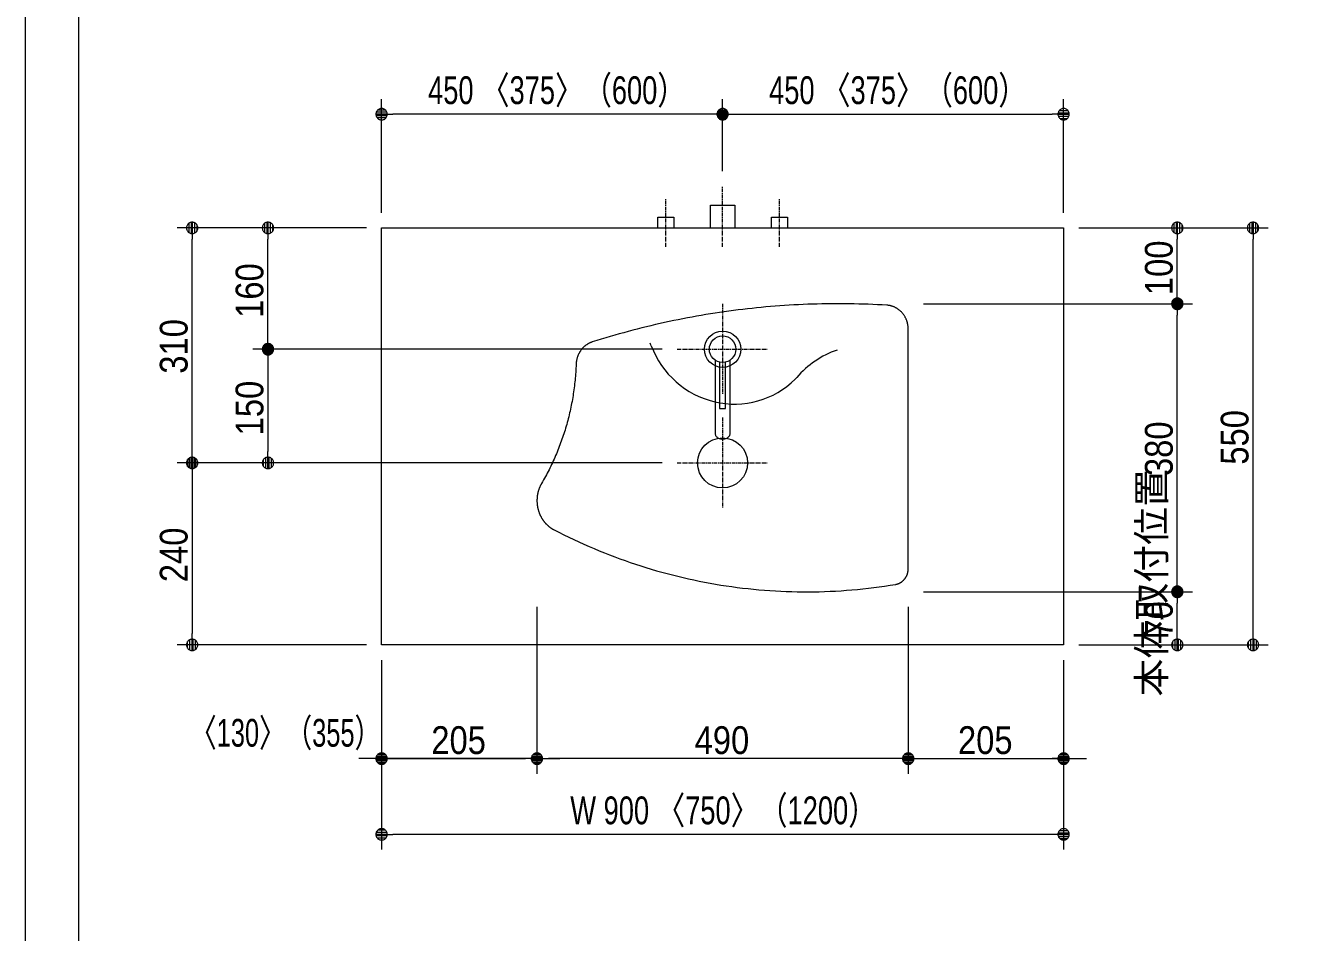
# Model space of a CAD drawing. Units: millimetres, scale not verified. Extents: x -6062 to 6062, y -3045 to 3045.
# Drawn here: x -5788 to -4108, y -799 to 397 of the extents above; entities that cross this region are included whole.
import ezdxf
from ezdxf.enums import TextEntityAlignment as Align

# ---------------------------------------------------------------- set-up
doc = ezdxf.new("R2010")
doc.units = ezdxf.units.MM
doc.header["$LTSCALE"] = 20
doc.linetypes.add('CHAIN1', pattern=[8, 5, -1, 1, -1])
for name, color, linetype, lineweight in [('0-0_1図面枠', 7, 'Continuous', 9), ('0-1_5ボウル・キャビネット', 7, 'Continuous', 9), ('0-2_2寸法-1', 7, 'Continuous', 9), ('0-3_0', 7, 'Continuous', 9), ('0-4_2寸法-2', 7, 'Continuous', 9), ('0-7_4給排水', 7, 'Continuous', 9)]:
    doc.layers.add(name, color=color, linetype=linetype, lineweight=lineweight)
doc.styles.add('ＭＳ Ｐゴシック', font='')
doc.styles.get('ＭＳ Ｐゴシック').set_extended_font_data('MS PGothic')

# ---------------------------------------------------------------- blocks, each defined once
blk = doc.blocks.new('グループ-2')
at = {"layer": '0-0_1図面枠'}
blk.add_lwpolyline([(-80000, 55400), (80000, 55400), (80000, -55400), (-80000, -55400)], close=True, dxfattribs=at)
blk = doc.blocks.new('図面枠')
at = {"layer": '0-0_1図面枠'}
blk.add_blockref('グループ-2', (0, 0), dxfattribs=at)
blk = doc.blocks.new('_Dot')
at = {"layer": '0-3_0'}
for p, q in [((-10, 0), (-20, 0)), ((9.78, 2), (-9.78, 2)), ((7.99, 6), (-7.99, 6)), ((9.16, -3.98), (-9.16, -3.98)), ((6, -7.98), (-6, -7.98))]:
    blk.add_line(p, q, dxfattribs=at)
for points in [[(10, 0), (9.92, 1.25), (9.69, 2.49), (9.3, 3.68), (8.76, 4.82), (8.09, 5.88), (7.29, 6.85), (6.37, 7.71), (5.36, 8.44), (4.26, 9.05), (3.09, 9.51), (1.87, 9.82), (0.63, 9.98), (-0.63, 9.98), (-1.87, 9.82), (-3.09, 9.51), (-4.26, 9.05), (-5.36, 8.44), (-6.37, 7.71), (-7.29, 6.85), (-8.09, 5.88), (-8.76, 4.82), (-9.3, 3.68), (-9.69, 2.49), (-9.92, 1.25), (-10, 0), (0, 0)], [(-10, 0), (-9.92, -1.25), (-9.69, -2.49), (-9.3, -3.68), (-8.76, -4.82), (-8.09, -5.88), (-7.29, -6.85), (-6.37, -7.71), (-5.36, -8.44), (-4.26, -9.05), (-3.09, -9.51), (-1.87, -9.82), (-0.63, -9.98), (0.63, -9.98), (1.87, -9.82), (3.09, -9.51), (4.26, -9.05), (5.36, -8.44), (6.37, -7.71), (7.29, -6.85), (8.09, -5.88), (8.76, -4.82), (9.3, -3.68), (9.69, -2.49), (9.92, -1.25), (10, 0), (0, 0)]]:
    blk.add_lwpolyline(points, close=True, dxfattribs=at)
blk = doc.blocks.new('グループ-6')
at = {"layer": '0-7_4給排水', "linetype": 'CHAIN1'}
blk.add_line((-61600, 2100), (-61600, 3700), dxfattribs=at)
at = {"layer": '0-7_4給排水'}
blk.add_lwpolyline([(-61920, 2600), (-61920, 3200), (-61280, 3200), (-61280, 2600)], dxfattribs=at)
blk = doc.blocks.new('グループ-12')
at = {"layer": '0-1_5ボウル・キャビネット'}
blk.add_line((-63484.6, -510.5), (-63510.9, -440.8), dxfattribs=at)
at = {"layer": '0-1_5ボウル・キャビネット', "linetype": 'CHAIN1'}
for p, q in [((-61600, -2400), (-61600, -4800)), ((-62800, -3600), (-60400, -3600))]:
    blk.add_line(p, q, dxfattribs=at)
at = {"layer": '0-1_5ボウル・キャビネット'}
for points in [[(-59352.8, 584.9), (-59475.6, 579.9), (-59598.4, 574.2), (-59721.2, 567.8), (-59843.9, 560.7), (-59966.6, 552.9), (-60089.3, 544.4), (-60211.9, 535.1), (-60334.4, 525.2), (-60456.9, 514.6), (-60579.4, 503.2), (-60701.8, 491.1), (-60824.1, 478.4), (-60946.4, 464.9), (-61068.6, 450.7), (-61190.8, 435.9), (-61312.8, 420.3), (-61434.8, 404), (-61556.7, 387), (-61678.5, 369.3), (-61800.2, 350.9), (-61921.8, 331.8), (-62043.3, 312), (-62164.8, 291.5), (-62286.1, 270.3), (-62407.3, 248.4), (-62528.4, 225.9), (-62649.4, 202.6), (-62770.2, 178.6), (-62891, 153.9), (-63011.6, 128.5), (-63132.1, 102.4), (-63252.4, 75.7), (-63372.7, 48.2), (-63492.7, 20), (-63612.7, -8.8), (-63732.5, -38.3), (-63852.1, -68.6), (-63971.6, -99.5), (-64090.9, -131.1)], [(-56971.7, 458.6), (-56983.6, 466.7), (-56995.7, 474.5), (-57008, 482), (-57020.5, 489.2), (-57033.1, 496.1), (-57045.8, 502.7), (-57058.7, 508.9), (-57071.8, 514.8), (-57084.9, 520.4), (-57098.2, 525.6), (-57111.6, 530.5), (-57125.1, 535), (-57138.7, 539.2), (-57152.3, 543.1), (-57166.1, 546.6), (-57179.9, 549.8), (-57193.8, 552.6), (-57207.8, 555), (-57221.8, 557.1), (-57235.8, 558.9), (-57249.9, 560.3), (-57264, 561.3), (-57386.8, 568.4), (-57509.5, 574.7), (-57632.3, 580.4), (-57755.2, 585.3), (-57878, 589.5), (-58000.9, 593), (-58123.8, 595.8), (-58246.7, 597.9), (-58369.6, 599.3), (-58492.5, 600), (-58615.4, 600), (-58738.3, 599.2), (-58861.2, 597.8), (-58984.1, 595.6), (-59107, 592.8), (-59229.9, 589.2), (-59352.8, 584.9)], [(-56701.5, -33.2), (-56702.7, -18.1), (-56704.2, -3), (-56706, 12.1), (-56708.2, 27), (-56710.7, 42), (-56713.5, 56.8), (-56716.7, 71.6), (-56720.1, 86.3), (-56723.9, 100.9), (-56728.1, 115.4), (-56732.5, 129.8), (-56737.3, 144.1), (-56742.3, 158.3), (-56747.7, 172.3), (-56753.4, 186.2), (-56759.4, 199.9), (-56765.7, 213.5), (-56772.3, 226.9), (-56779.2, 240.2), (-56786.4, 253.3), (-56793.8, 266.1), (-56801.6, 278.8), (-56809.6, 291.3), (-56817.9, 303.6), (-56826.5, 315.7), (-56835.3, 327.5), (-56844.4, 339.1), (-56853.7, 350.5), (-56863.3, 361.7), (-56873.2, 372.6), (-56883.2, 383.2), (-56893.5, 393.6), (-56904.1, 403.7), (-56914.8, 413.6), (-56925.8, 423.2), (-56937, 432.5), (-56948.3, 441.5), (-56959.9, 450.2), (-56971.7, 458.6)], [(-64803.4, -335.2), (-64921.6, -371.6), (-65039.5, -408.6), (-65050.6, -412.3), (-65061.6, -416.2), (-65072.6, -420.3), (-65083.5, -424.6), (-65094.3, -429.2), (-65105, -433.9), (-65115.6, -439), (-65126.1, -444.2), (-65136.6, -449.6), (-65146.9, -455.3), (-65157.1, -461.2), (-65167.3, -467.3), (-65177.3, -473.6), (-65187.2, -480.1), (-65196.9, -486.8), (-65206.6, -493.7), (-65216.1, -500.8), (-65225.5, -508.1), (-65234.8, -515.6), (-65243.9, -523.3), (-65252.9, -531.2), (-65261.7, -539.3), (-65270.4, -547.5), (-65278.9, -555.9), (-65287.3, -564.5), (-65295.5, -573.3), (-65303.6, -582.3), (-65311.5, -591.4), (-65319.2, -600.7), (-65326.8, -610.1), (-65334.2, -619.7), (-65341.4, -629.5), (-65348.5, -639.3), (-65355.3, -649.4), (-65362, -659.6), (-65368.5, -669.9), (-65374.8, -680.3)], [(-64090.9, -131.1), (-64210.1, -163.4), (-64329.1, -196.4), (-64447.9, -230), (-64566.6, -264.4), (-64685.1, -299.4), (-64803.4, -335.2)], [(-56813.7, -6681.8), (-56807.6, -6674.9), (-56801.6, -6668), (-56795.8, -6660.8), (-56790.2, -6653.6), (-56784.6, -6646.2), (-56779.3, -6638.7), (-56774.1, -6631.1), (-56769, -6623.3), (-56764.2, -6615.4), (-56759.4, -6607.4), (-56754.9, -6599.3), (-56750.5, -6591.1), (-56746.3, -6582.8), (-56742.3, -6574.4), (-56738.4, -6565.9), (-56734.7, -6557.3), (-56731.2, -6548.6), (-56727.9, -6539.9), (-56724.7, -6531), (-56721.8, -6522.1), (-56719, -6513.2), (-56716.4, -6504.1), (-56714, -6495), (-56711.7, -6485.9), (-56709.7, -6476.7), (-56707.9, -6467.4), (-56706.2, -6458.1), (-56704.8, -6448.8), (-56703.5, -6439.4), (-56702.4, -6430.1), (-56701.6, -6420.6), (-56700.9, -6411.2), (-56700.4, -6401.8), (-56700.1, -6392.3), (-56700, -6382.9), (-56700, -78.7), (-56700.2, -63.5), (-56700.7, -48.3), (-56701.5, -33.2)], [(-65374.8, -680.3), (-65380.9, -690.9), (-65386.8, -701.6), (-65392.5, -712.4), (-65398.1, -723.4), (-65403.4, -734.4), (-65408.5, -745.6), (-65413.5, -756.9), (-65418.2, -768.3), (-65422.7, -779.7), (-65427, -791.3), (-65431.1, -802.9), (-65435, -814.7), (-65438.6, -826.5), (-65442.1, -838.3), (-65445.3, -850.3), (-65448.4, -862.3), (-65451.2, -874.4), (-65453.8, -886.5), (-65456.1, -898.7), (-65458.3, -911), (-65460.2, -923.2), (-65461.9, -935.5), (-65463.4, -947.9), (-65464.6, -960.3), (-65465.6, -972.7), (-65466.4, -985.1), (-65467, -997.5), (-65469.2, -1049.4), (-65471.7, -1101.3), (-65474.6, -1153.2), (-65478, -1205.1), (-65481.7, -1256.9), (-65485.8, -1308.7), (-65490.3, -1360.5), (-65495.2, -1412.2), (-65500.5, -1463.8), (-65506.2, -1515.5), (-65512.3, -1567), (-65518.8, -1618.5)], [(-59642.2, -1343.2), (-59656.3, -1359.5), (-59683.7, -1386.9)], [(-65518.8, -1618.5), (-65525.6, -1670), (-65532.9, -1721.4), (-65540.6, -1772.7), (-65548.6, -1824), (-65557, -1875.2), (-65565.8, -1926.3), (-65575.1, -1977.3), (-65584.7, -2028.3), (-65594.6, -2079.1), (-65605, -2129.9), (-65615.8, -2180.6), (-65626.9, -2231.2), (-65638.4, -2281.7), (-65650.3, -2332.1), (-65662.6, -2382.3), (-65675.3, -2432.5), (-65688.4, -2482.6), (-65701.8, -2532.5), (-65715.6, -2582.3), (-65729.8, -2632), (-65744.4, -2681.6), (-65759.3, -2731.1), (-65774.7, -2780.4), (-65790.4, -2829.6), (-65806.4, -2878.6), (-65822.9, -2927.5), (-65839.7, -2976.2), (-65856.9, -3024.8), (-65874.5, -3073.3), (-65892.4, -3121.6), (-65910.7, -3169.7), (-65929.3, -3217.7), (-65948.4, -3265.5), (-65967.7, -3313.1), (-65987.5, -3360.6), (-66007.6, -3407.9), (-66028.1, -3455), (-66048.9, -3502), (-66070.1, -3548.7)], [(-66070.1, -3548.7), (-66091.6, -3595.3), (-66113.5, -3641.6), (-66135.8, -3687.8), (-66158.3, -3733.8), (-66181.3, -3779.6), (-66204.6, -3825.2), (-66228.2, -3870.6), (-66252.2, -3915.7), (-66276.5, -3960.7), (-66301.2, -4005.4), (-66326.2, -4050), (-66351.5, -4094.3), (-66377.2, -4138.4), (-66382.7, -4147.9), (-66388.2, -4157.5), (-66393.5, -4167.2), (-66398.6, -4177), (-66403.7, -4186.8), (-66408.6, -4196.7), (-66413.4, -4206.7), (-66418.1, -4216.8), (-66422.7, -4226.9), (-66427.1, -4237.1), (-66431.4, -4247.3), (-66435.6, -4257.6), (-66439.7, -4268), (-66443.6, -4278.4), (-66447.4, -4288.9), (-66451.1, -4299.4), (-66454.7, -4309.9), (-66458.1, -4320.6), (-66461.4, -4331.2), (-66464.5, -4342), (-66467.5, -4352.7), (-66470.4, -4363.5), (-66473.2, -4374.4), (-66475.8, -4385.2), (-66478.3, -4396.1), (-66480.7, -4407.1)], [(-66480.7, -4407.1), (-66482.9, -4418.1), (-66485, -4429.1), (-66487, -4440.1), (-66488.8, -4451.2), (-66490.5, -4462.3), (-66492, -4473.4), (-66493.4, -4484.5), (-66494.7, -4495.7), (-66495.8, -4506.9), (-66496.8, -4518), (-66497.7, -4529.2), (-66498.4, -4540.4), (-66499, -4551.7), (-66499.5, -4562.9), (-66499.8, -4574.1), (-66500, -4585.4), (-66500, -4596.6), (-66499.9, -4607.8), (-66499.7, -4619.1), (-66499.3, -4630.3), (-66498.8, -4641.5), (-66498.1, -4652.7), (-66497.3, -4663.9), (-66496.4, -4675.1), (-66495.4, -4686.3), (-66494.2, -4697.5), (-66492.8, -4708.6), (-66491.4, -4719.8), (-66489.7, -4730.9), (-66488, -4741.9), (-66486.1, -4753), (-66484.1, -4764), (-66482, -4775), (-66479.7, -4786), (-66477.3, -4796.9), (-66474.7, -4807.8), (-66472, -4818.7), (-66469.2, -4829.5), (-66466.2, -4840.3)], [(-66466.2, -4840.3), (-66463.2, -4851), (-66460, -4861.7), (-66456.6, -4872.4), (-66453.1, -4883), (-66449.5, -4893.5), (-66445.8, -4904), (-66441.9, -4914.5), (-66437.9, -4924.9), (-66433.8, -4935.2), (-66429.6, -4945.5), (-66425.2, -4955.7), (-66420.7, -4965.8), (-66416.1, -4975.9), (-66411.4, -4985.9), (-66406.5, -4995.9), (-66401.5, -5005.8), (-66396.4, -5015.6), (-66391.2, -5025.3), (-66385.8, -5035), (-66380.4, -5044.6), (-66374.8, -5054.1), (-66369.1, -5063.5), (-66363.3, -5072.9), (-66357.4, -5082.1), (-66351.3, -5091.3), (-66345.2, -5100.4), (-66338.9, -5109.4), (-66332.5, -5118.3), (-66326.1, -5127.2), (-66319.5, -5135.9), (-66312.8, -5144.6), (-66306, -5153.1), (-66299.1, -5161.6), (-66292.1, -5169.9), (-66285, -5178.2), (-66277.7, -5186.3), (-66270.4, -5194.4), (-66263, -5202.3), (-66255.5, -5210.2)], [(-66255.5, -5210.2), (-66247.9, -5217.9), (-66240.2, -5225.5), (-66232.5, -5233), (-66224.6, -5240.5), (-66216.6, -5247.7), (-66208.5, -5254.9), (-66200.4, -5262), (-66192.2, -5269), (-66183.9, -5275.8), (-66175.5, -5282.5), (-66167, -5289.1), (-66158.4, -5295.6), (-66149.8, -5302), (-66141.1, -5308.2), (-66132.3, -5314.3), (-66123.4, -5320.3), (-66114.5, -5326.2), (-66105.5, -5331.9), (-66096.4, -5337.5), (-66087.2, -5343), (-66078, -5348.3), (-66068.8, -5353.6), (-66059.4, -5358.6), (-66050, -5363.6), (-65919.6, -5430.4), (-65788.5, -5496), (-65656.9, -5560.1), (-65524.7, -5623), (-65392, -5684.5), (-65258.8, -5744.6), (-65125, -5803.4), (-64990.7, -5860.9), (-64855.9, -5917), (-64720.6, -5971.7), (-64584.9, -6025), (-64448.7, -6077), (-64312, -6127.5), (-64174.9, -6176.7), (-64037.4, -6224.5)], [(-64037.4, -6224.5), (-63899.4, -6270.9), (-63761.1, -6315.9), (-63622.3, -6359.5), (-63483.2, -6401.7), (-63343.7, -6442.5), (-63203.9, -6481.9), (-63063.7, -6519.8), (-62923.2, -6556.3), (-62782.4, -6591.4), (-62641.2, -6625.1), (-62499.8, -6657.4), (-62358.1, -6688.2), (-62216.2, -6717.5), (-62074, -6745.5), (-61931.5, -6771.9), (-61788.8, -6797), (-61646, -6820.6), (-61502.9, -6842.7), (-61359.6, -6863.4), (-61216.1, -6882.7), (-61072.5, -6900.4), (-60928.7, -6916.8), (-60784.8, -6931.7), (-60640.8, -6945.1), (-60496.7, -6957), (-60352.4, -6967.5), (-60208.1, -6976.5), (-60063.7, -6984.1), (-59919.2, -6990.2), (-59774.7, -6994.9), (-59630.2, -6998), (-59485.6, -6999.8), (-59341, -7000), (-59196.5, -6998.8), (-59051.9, -6996.1), (-58907.4, -6992), (-58762.9, -6986.3), (-58618.5, -6979.3), (-58474.1, -6970.7)], [(-58474.1, -6970.7), (-58329.8, -6960.7), (-58185.7, -6949.3), (-58041.6, -6936.3), (-57897.6, -6922), (-57753.8, -6906.1), (-57610.2, -6888.8), (-57466.6, -6870.1), (-57323.3, -6849.9), (-57180.1, -6828.2), (-57037.2, -6805.1), (-57028.5, -6803.6), (-57019.8, -6801.8), (-57011.2, -6799.8), (-57002.6, -6797.7), (-56994.1, -6795.3), (-56985.6, -6792.7), (-56977.2, -6789.9), (-56968.8, -6786.9), (-56960.5, -6783.8), (-56952.3, -6780.4), (-56944.1, -6776.8), (-56936, -6773.1), (-56928, -6769.1), (-56920.1, -6765), (-56912.2, -6760.7), (-56904.5, -6756.1), (-56896.8, -6751.4), (-56889.3, -6746.6), (-56881.8, -6741.5), (-56874.5, -6736.3), (-56867.2, -6730.9), (-56860.1, -6725.3), (-56853.1, -6719.6), (-56846.2, -6713.7), (-56839.4, -6707.6), (-56832.8, -6701.4), (-56826.3, -6695), (-56819.9, -6688.4), (-56813.7, -6681.8)]]:
    blk.add_lwpolyline(points, dxfattribs=at)
blk.add_circle((-61600, -3600), 660, dxfattribs=at)
for centre, radius, start, end in [((-61256.6, 329.9), 2381.2, 200.66442, 256.59368), ((-57773.6, -2953.2), 2466.6, 109.09792, 139.25124), ((-61283.4, 217.2), 2265.4, 256.59368, 314.92282)]:
    blk.add_arc(centre, radius, start, end, dxfattribs=at)
blk = doc.blocks.new('グループ-18')
at = {"layer": '0-7_4給排水', "linetype": 'CHAIN1'}
for p, q in [((-61600, 600), (-61600, -1800)), ((-62800, -600), (-60400, -600))]:
    blk.add_line(p, q, dxfattribs=at)
at = {"layer": '0-7_4給排水'}
for points in [[(-61800, -887.2), (-61800, -2817.1), (-61799.2, -2830.8), (-61796.7, -2845), (-61792.3, -2859.2), (-61786, -2873.5), (-61777.7, -2887.4), (-61767.4, -2900.9), (-61755.3, -2913.6), (-61741.4, -2925.4), (-61726.1, -2936), (-61709.4, -2945.3), (-61691.9, -2953.2), (-61673.6, -2959.5), (-61655, -2964.4), (-61636.4, -2967.7), (-61618, -2969.7), (-61600, -2970.3), (-61582, -2969.7), (-61563.6, -2967.7), (-61545, -2964.4), (-61526.4, -2959.5), (-61508.1, -2953.2), (-61490.6, -2945.3), (-61473.9, -2936), (-61458.6, -2925.4), (-61444.7, -2913.6), (-61432.6, -2900.9), (-61422.3, -2887.4), (-61414, -2873.5), (-61407.7, -2859.2), (-61403.3, -2845), (-61400.8, -2830.8), (-61400, -2817.1), (-61400, -887.2)], [(-61680, -940.7), (-61680, -2160), (-61520, -2160), (-61520, -940.7)]]:
    blk.add_lwpolyline(points, dxfattribs=at)
for radius in [480, 350]:
    blk.add_circle((-61600, -600), radius, dxfattribs=at)
blk = doc.blocks.new('止水栓_平面_W75')
at = {"layer": '0-7_4給排水', "linetype": 'CHAIN1'}
for p, q in [((-1500, -500), (-1500, 780)), ((1500, -500), (1500, 780))]:
    blk.add_line(p, q, dxfattribs=at)
at = {"layer": '0-7_4給排水'}
for points in [[(-1710, 0), (-1710, 280), (-1290, 280), (-1290, 0)], [(1290, 0), (1290, 280), (1710, 280), (1710, 0)]]:
    blk.add_lwpolyline(points, dxfattribs=at)

msp = doc.modelspace()

# ---------------------------------------------------------------- linework, layer by layer
at = {"layer": '0-0_1図面枠'}
msp.add_line((-5717.5, 1750), (-5717.5, -2420), dxfattribs=at)
msp.add_line((-5717.5, 1750), (-5717.5, -2420), dxfattribs=at)
at = {"layer": '0-1_5ボウル・キャビネット'}
msp.add_lwpolyline([(-5317.5, 130), (-4417.5, 130), (-4417.5, -420), (-5317.5, -420)], close=True, dxfattribs=at)
at = {"layer": '0-2_2寸法-1'}
for p, q in [((-5317.5, 150), (-5317.5, 300)), ((-4867.5, 205), (-4867.5, 300)), ((-4867.5, 205), (-4867.5, 300)), ((-4417.5, 150), (-4417.5, 300)), ((-4882.51, 280), (-5302.49, 280)), ((-4852.49, 280), (-4432.51, 280)), ((-5487.5, 130), (-5587.5, 130)), ((-5337.5, 130), (-5487.5, 130)), ((-4397.5, 130), (-4247.5, 130)), ((-4247.5, 130), (-4147.5, 130)), ((-5567.5, -164.99), (-5567.5, 114.99)), ((-5467.5, -14.99), (-5467.5, 114.99)), ((-4267.5, 45.01), (-4267.5, 114.99)), ((-4167.5, -404.99), (-4167.5, 114.99)), ((-4602.5, 30), (-4247.5, 30)), ((-4397.5, 30), (-4247.5, 30)), ((-4267.5, -334.99), (-4267.5, 14.99)), ((-4947.5, -30), (-5487.5, -30)), ((-4947.5, -30), (-5487.5, -30)), ((-5467.5, -45.01), (-5467.5, -164.99)), ((-5487.5, -180), (-5587.5, -180)), ((-5487.5, -180), (-5587.5, -180)), ((-4947.5, -180), (-5487.5, -180)), ((-5567.5, -195.01), (-5567.5, -404.99)), ((-4602.5, -350), (-4247.5, -350)), ((-4397.5, -350), (-4247.5, -350)), ((-4267.5, -404.99), (-4267.5, -365.01)), ((-5112.5, -370), (-5112.5, -590)), ((-4622.5, -370), (-4622.5, -590)), ((-5337.5, -420), (-5587.5, -420)), ((-4397.5, -420), (-4247.5, -420)), ((-4247.5, -420), (-4147.5, -420)), ((-5317.5, -440), (-5317.5, -590)), ((-5112.5, -440), (-5112.5, -590)), ((-4622.5, -440), (-4622.5, -590)), ((-4417.5, -440), (-4417.5, -590)), ((-5302.49, -570), (-5127.51, -570)), ((-4637.51, -570), (-5097.49, -570)), ((-4607.49, -570), (-4432.51, -570)), ((-5317.5, -590), (-5317.5, -690)), ((-4417.5, -590), (-4417.5, -690)), ((-4432.51, -670), (-5302.49, -670))]:
    msp.add_line(p, q, dxfattribs=at)
at = {"layer": '0-4_2寸法-2'}
for p, q in [((-5317.5, -440), (-5317.5, -590)), ((-5112.5, -440), (-5112.5, -590)), ((-4622.5, -440), (-4622.5, -590)), ((-4417.5, -440), (-4417.5, -590)), ((-5332.51, -570), (-5347.51, -570)), ((-5112.5, -570), (-5317.5, -570)), ((-5097.49, -570), (-5082.49, -570)), ((-4637.51, -570), (-4652.51, -570)), ((-4622.5, -570), (-4417.5, -570)), ((-4402.49, -570), (-4387.49, -570))]:
    msp.add_line(p, q, dxfattribs=at)

# ---------------------------------------------------------------- block references
at = {"layer": '0-0_1図面枠', "xscale": 0.05, "yscale": 0.05}
msp.add_blockref('図面枠', (-1787.5, 0), dxfattribs=at)
at = {"layer": '0-1_5ボウル・キャビネット', "xscale": 0.05, "yscale": 0.05}
msp.add_blockref('グループ-12', (-1787.5, 0), dxfattribs=at)
at = {"layer": '0-2_2寸法-1', "xscale": 0.7503418, "yscale": 0.7503418}
for p, rotation in [((-5317.5, 280), 180), ((-4867.5, 280), 180), ((-5567.5, 130), 90), ((-5467.5, 130), 90), ((-4267.5, 130), 90), ((-4167.5, 130), 90), ((-4267.5, 30), 270), ((-4267.5, 30), 90), ((-5467.5, -30), 270), ((-5467.5, -30), 90), ((-5567.5, -180), 270), ((-5467.5, -180), 270), ((-5567.5, -180), 90), ((-4267.5, -350), 270), ((-4267.5, -350), 90), ((-5567.5, -420), 270), ((-4267.5, -420), 270), ((-4167.5, -420), 270), ((-5317.5, -570), 180), ((-5112.5, -570), 180), ((-4622.5, -570), 180), ((-5317.5, -670), 180)]:
    msp.add_blockref('_Dot', p, dxfattribs=dict(at, rotation=rotation))
for p in [(-4867.5, 280), (-4417.5, 280), (-5112.5, -570), (-4622.5, -570), (-4417.5, -570), (-4417.5, -670)]:
    msp.add_blockref('_Dot', p, dxfattribs=at)
at = {"layer": '0-4_2寸法-2', "xscale": 0.7503418, "yscale": 0.7503418}
for p in [(-5317.5, -570), (-4622.5, -570)]:
    msp.add_blockref('_Dot', p, dxfattribs=at)
at = {"layer": '0-4_2寸法-2', "xscale": 0.7503418, "yscale": 0.7503418, "rotation": 180}
for p in [(-5112.5, -570), (-4417.5, -570)]:
    msp.add_blockref('_Dot', p, dxfattribs=at)
at = {"layer": '0-7_4給排水', "xscale": 0.05, "yscale": 0.05}
for name, p in [('グループ-6', (-1787.5, 0)), ('止水栓_平面_W75', (-4867.5, 130)), ('グループ-18', (-1787.5, 0))]:
    msp.add_blockref(name, p, dxfattribs=at)

# ---------------------------------------------------------------- texts
at = {"layer": '0-2_2寸法-1', "style": 'ＭＳ Ｐゴシック'}
for s, height, width, p in [('450 〈375〉（600）', 36.66, 0.75, (-5256.19, 282.35)), ('450 〈375〉（600）', 36.66, 0.75, (-4806.19, 282.35)), ('205', 36.66, 0.9, (-5251.89, -574.96)), ('490', 36.66, 0.9, (-4904.39, -574.96)), ('205', 36.66, 0.9, (-4556.89, -574.96)), ('W 900 〈750〉（1200）', 36.69, 0.75, (-5068.55, -667.65))]:
    msp.add_text(s, height=height, dxfattribs=dict(at, width=width)).set_placement(p, align=Align.BOTTOM_LEFT)
at = {"layer": '0-2_2寸法-1', "style": 'ＭＳ Ｐゴシック', "width": 0.9}
for s, p in [('100', (-4262.54, 41.39)), ('160', (-5462.54, 11.39)), ('310', (-5562.54, -62.28)), ('150', (-5462.54, -143.61)), ('550', (-4162.54, -182.28)), ('380', (-4262.54, -197.28)), ('240', (-5562.54, -337.28)), ('70', (-4262.54, -410.37))]:
    msp.add_text(s, height=36.66, rotation=90, dxfattribs=at).set_placement(p, align=Align.BOTTOM_LEFT)
at = {"layer": '0-4_2寸法-2', "style": 'ＭＳ Ｐゴシック'}
msp.add_text('本体取付位置', height=36.66, rotation=90, dxfattribs=at).set_placement((-4272.19, -488.14), align=Align.BOTTOM_LEFT)
at = {"layer": '0-4_2寸法-2', "style": 'ＭＳ Ｐゴシック', "width": 0.7}
msp.add_text('〈130〉（355）', height=36.66, dxfattribs=at).set_placement((-5570.2, -565.31), align=Align.BOTTOM_LEFT)

doc.saveas('drawing.dxf')
